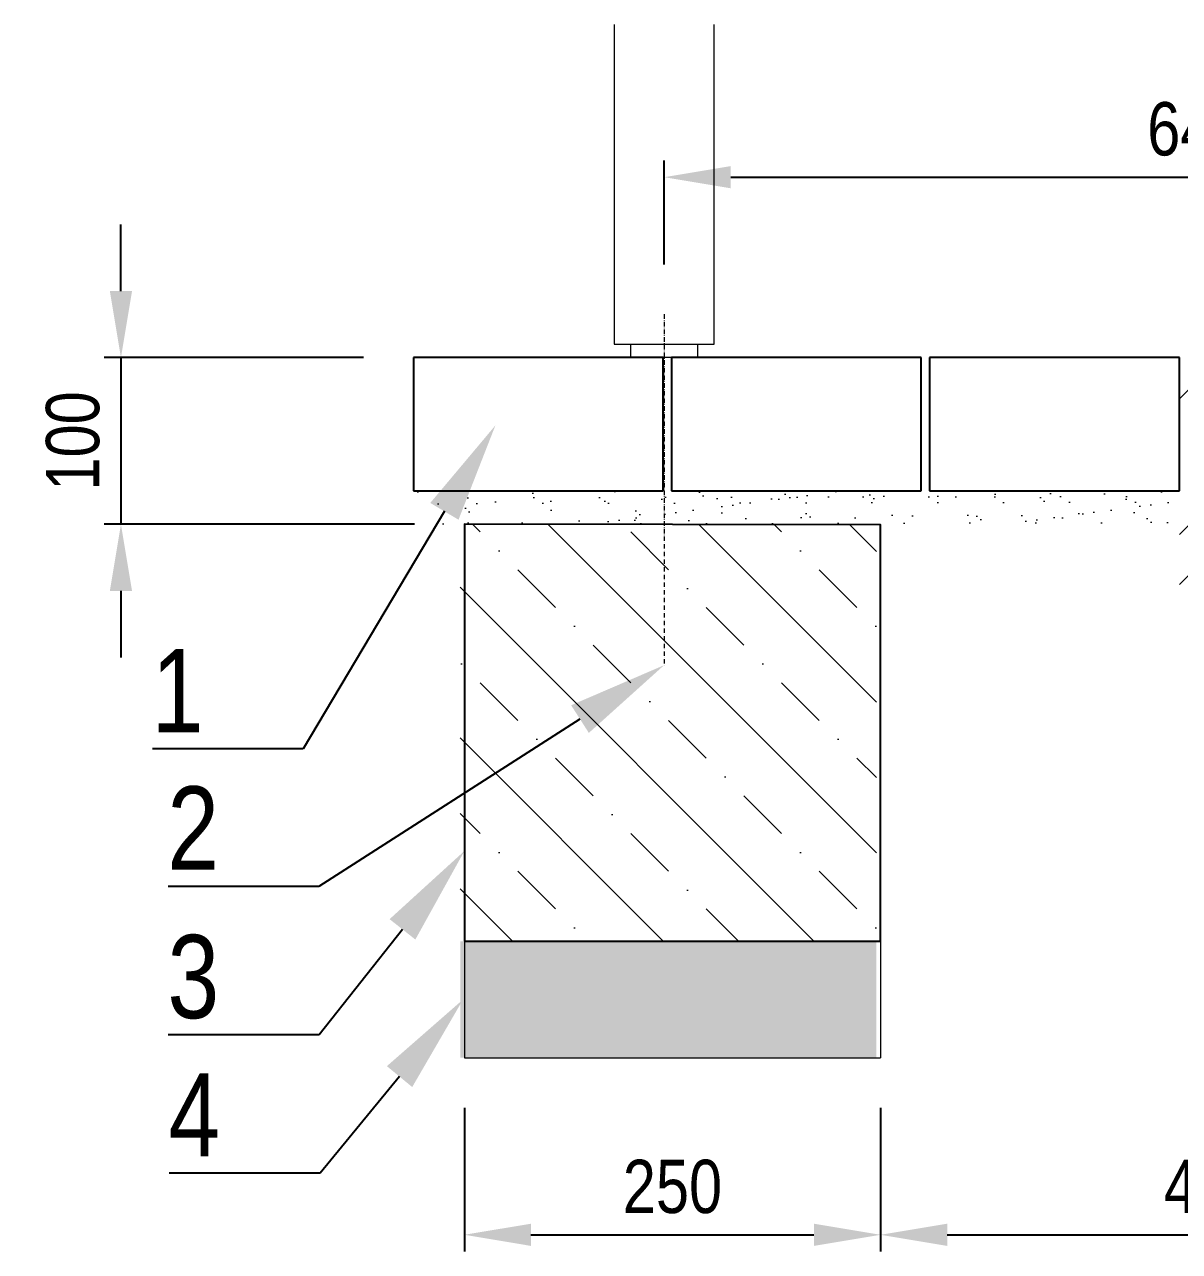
# Model space of a CAD drawing. Header units: millimetres. Extents: x 5064 to 11004, y 3085 to 7285.
# Drawn here: x 7055 to 7748, y 5074 to 5810 of the extents above; entities that cross this region are included whole.
import ezdxf
from ezdxf import colors
from ezdxf.entities.mleader import LeaderData, LeaderLine
from ezdxf.math import Vec2, Vec3

# ---------------------------------------------------------------- set-up
doc = ezdxf.new("R2010")
doc.units = ezdxf.units.MM
doc.header["$LTSCALE"] = 0.3
doc.linetypes.add('DashDot', pattern=[15, 9, -3, 0, -3])
doc.layers.add('SRAFY', color=251, linetype='Continuous', lineweight=13)
doc.styles.add('SEACAD_Arial', font='arial.ttf', dxfattribs={"width": 0.8})
doc.dimstyles.new('ISO-25', dxfattribs={"dimtxt": 1.6, "dimasz": 2, "dimexe": 0.5, "dimexo": 1.5, "dimtad": 1, "dimdec": 0, "dimtxsty": 'SEACAD_Arial', "dimcen": 2, "dimadec": 0, "dimazin": 0, "dimtfac": 1, "dimtdec": 0, "dimtmove": 0, "dimatfit": 3, "dimfxl": 1, "dimarcsym": 0})

# ---------------------------------------------------------------- blocks, each defined once
blk = doc.blocks.new('*D139')
at = {"color": 0, "lineweight": -2, "transparency": 16777216}
for p, q in [((7438.72, 5666.47), (7438.72, 5728.79)), ((8078.72, 5666.44), (8078.72, 5728.79)), ((7478.72, 5718.79), (8038.72, 5718.79))]:
    blk.add_line(p, q, dxfattribs=at)
at = {"color": 0, "transparency": 16777216}
for points in [[(7478.72, 5725.46), (7478.72, 5712.13), (7438.72, 5718.79)], [(8038.72, 5725.46), (8038.72, 5712.13), (8078.72, 5718.79)]]:
    blk.add_solid(points, dxfattribs=at)
at = {"layer": 'Defpoints', "color": 0, "transparency": 16777216}
for p in [(8078.72, 5718.79), (7438.72, 5636.47), (8078.72, 5636.44)]:
    blk.add_point(p, dxfattribs=at)
at = {"color": 0, "transparency": 16777216, "insert": (7758.72, 5747.63), "char_height": 32, "attachment_point": 5, "style": 'SEACAD_Arial'}
blk.add_mtext('640', dxfattribs=at)
blk = doc.blocks.new('*D141')
at = {"color": 0, "lineweight": -2, "transparency": 16777216}
for p, q in [((7318.74, 5160.12), (7318.74, 5073.82)), ((7568.74, 5160.12), (7568.74, 5073.82)), ((7358.74, 5083.82), (7528.74, 5083.82))]:
    blk.add_line(p, q, dxfattribs=at)
at = {"color": 0, "transparency": 16777216}
for points in [[(7358.74, 5090.48), (7358.74, 5077.15), (7318.74, 5083.82)], [(7528.74, 5090.48), (7528.74, 5077.15), (7568.74, 5083.82)]]:
    blk.add_solid(points, dxfattribs=at)
at = {"layer": 'Defpoints', "color": 0, "transparency": 16777216}
for p in [(7318.74, 5190.12), (7568.74, 5190.12), (7568.74, 5083.82)]:
    blk.add_point(p, dxfattribs=at)
at = {"color": 0, "transparency": 16777216, "insert": (7443.74, 5112.65), "char_height": 32, "attachment_point": 5, "style": 'SEACAD_Arial'}
blk.add_mtext('250', dxfattribs=at)
blk = doc.blocks.new('*D143')
at = {"color": 0, "lineweight": -2, "transparency": 16777216}
for p, q in [((7968.74, 5210.88), (7968.74, 5073.82)), ((7568.74, 5160.12), (7568.74, 5073.82)), ((7608.74, 5083.82), (7928.74, 5083.82))]:
    blk.add_line(p, q, dxfattribs=at)
at = {"color": 0, "transparency": 16777216}
for points in [[(7608.74, 5090.48), (7608.74, 5077.15), (7568.74, 5083.82)], [(7928.74, 5090.48), (7928.74, 5077.15), (7968.74, 5083.82)]]:
    blk.add_solid(points, dxfattribs=at)
at = {"layer": 'Defpoints', "color": 0, "transparency": 16777216}
for p in [(7968.74, 5240.88), (7568.74, 5190.12), (7968.74, 5083.82)]:
    blk.add_point(p, dxfattribs=at)
at = {"color": 0, "transparency": 16777216, "insert": (7768.74, 5112.65), "char_height": 32, "attachment_point": 5, "style": 'SEACAD_Arial'}
blk.add_mtext('400', dxfattribs=at)
blk = doc.blocks.new('*D159')
at = {"color": 0, "lineweight": -2, "transparency": 16777216}
for p, q in [((7112.48, 5650.45), (7112.48, 5690.45)), ((7258.21, 5610.45), (7102.48, 5610.45)), ((7112.48, 5610.45), (7112.48, 5510.45)), ((7288.74, 5510.45), (7102.48, 5510.45)), ((7112.48, 5470.45), (7112.48, 5430.45))]:
    blk.add_line(p, q, dxfattribs=at)
at = {"color": 0, "transparency": 16777216}
for points in [[(7105.81, 5650.45), (7119.14, 5650.45), (7112.48, 5610.45)], [(7105.81, 5470.45), (7119.14, 5470.45), (7112.48, 5510.45)]]:
    blk.add_solid(points, dxfattribs=at)
at = {"layer": 'Defpoints', "color": 0, "transparency": 16777216}
for p in [(7288.21, 5610.45), (7112.48, 5510.45), (7318.74, 5510.45)]:
    blk.add_point(p, dxfattribs=at)
at = {"color": 0, "transparency": 16777216, "insert": (7083.64, 5560.45), "char_height": 32, "attachment_point": 5, "rotation": 90, "style": 'SEACAD_Arial'}
blk.add_mtext('100', dxfattribs=at)

msp = doc.modelspace()

# ---------------------------------------------------------------- hatches: boundary and pattern name
at = {"layer": 'SRAFY'}
h = msp.add_hatch(dxfattribs=at)
h.set_pattern_fill('GOST_GROUND', color=256, scale=10)
h.set_pattern_definition([(45, (-147.24, 295.79), (141.4214, -9e-15), [200]), (45, (-117.24, 295.79), (141.4214, -9e-15), [200]), (45, (-87.24, 295.79), (141.4214, -9e-15), [200])])
h.paths.add_polyline_path([(7968.71, 5465.16), (7748.21, 5465.3), (7748.21, 5610.44), (8243.2, 5610.44), (8243.2, 5463.03), (8218.74, 5463.03), (8218.74, 5560.87), (7968.71, 5560.87)])
h = msp.add_hatch(dxfattribs=at)
h.set_pattern_fill('AR-SAND', color=256, scale=0.5)
h.set_pattern_definition([(37.5, (752.765, 295.79), (-0.800016, 24.47066), [0, -19.304, 0, -21.59, 0, -20.6375]), (7.5, (752.765, 295.79), (22.47616, 35.84126), [0, -10.414, 0, -17.399, 0, -6.6675]), (327.5, (737.144, 295.79), (39.54962, 0.07186), [0, -6.35, 0, -22.86, 0, -29.845]), (317.5, (737.144, 295.79), (38.17782, 11.14647), [0, -3.175, 0, -14.986, 0, -17.145])])
h.paths.add_polyline_path([(7288.21, 5530.45), (7288.21, 5510.49), (7318.74, 5510.45), (7438.72, 5510.28), (7438.72, 5530.45)])
h.paths.add_polyline_path([(7748.05, 5510.1), (7748.05, 5530.45), (7438.72, 5530.45), (7438.72, 5510.28), (7568.72, 5510.1)])
h = msp.add_hatch(dxfattribs=at)
h.set_pattern_fill('BETON-PROSTY', color=256, scale=0.8, angle=90)
h.set_pattern_definition([(135, (743.68, 731.35), (-45.25483, -45.25483), []), (135, (743.68, 776.605), (-67.88225, -22.6274), [32, -16, 0, -16])])
h.paths.add_polyline_path([(6987.67, 5385.11), (6987.65, 5510.1), (6187.65, 5510.1), (6187.65, 5240.45), (6187.66, 5260.11), (6987.69, 5260.13)])
h.paths.add_polyline_path([(7566.22, 5390.45), (7566.22, 5510.1), (7316.22, 5510.1), (7316.22, 5260.11), (7566.21, 5260.11)])
h = msp.add_hatch(dxfattribs=at)
h.set_pattern_fill('AR-SAND', color=256, scale=0.5)
h.set_pattern_definition([(37.5, (743.677, 731.35), (-0.800016, 24.47066), [0, -19.304, 0, -21.59, 0, -20.6375]), (7.5, (743.677, 731.35), (22.47616, 35.84126), [0, -10.414, 0, -17.399, 0, -6.6675]), (327.5, (728.056, 731.35), (39.54962, 0.07186), [0, -6.35, 0, -22.86, 0, -29.845]), (317.5, (728.056, 731.35), (38.17782, 11.14647), [0, -3.175, 0, -14.986, 0, -17.145])])
h.paths.add_polyline_path([(6987.72, 5190.12), (6987.72, 5260.11), (6187.69, 5260.11), (6187.68, 5190.12)])
h.paths.add_polyline_path([(7566.23, 5190.12), (7566.24, 5260.1), (7537.47, 5260.11), (7316.24, 5260.11), (7316.24, 5190.12)])

# ---------------------------------------------------------------- linework, layer by layer
at = {"lineweight": 15}
for p, q in [((7408.72, 5810.45), (7408.72, 5618.45)), ((7468.72, 5618.45), (7468.72, 5810.45)), ((7408.72, 5618.45), (7468.72, 5618.45))]:
    msp.add_line(p, q, dxfattribs=at)
at = {"linetype": 'DashDot', "lineweight": 9}
msp.add_line((7438.72, 5636.47), (7438.72, 5425.81), dxfattribs=at)
at = {"color": 7, "linetype": 'Continuous'}
for p, q in [((7438.21, 5610.45), (7288.21, 5610.45)), ((7288.21, 5610.45), (7288.21, 5530.45)), ((7438.21, 5530.45), (7438.21, 5610.45)), ((7593.21, 5610.45), (7443.21, 5610.45)), ((7443.21, 5610.45), (7443.21, 5530.45)), ((7593.21, 5530.45), (7593.21, 5610.45)), ((7748.21, 5610.45), (7598.21, 5610.45)), ((7598.21, 5610.45), (7598.21, 5530.45)), ((7748.21, 5530.45), (7748.21, 5610.45)), ((7288.21, 5530.45), (7438.21, 5530.45)), ((7443.21, 5530.45), (7593.21, 5530.45)), ((7598.21, 5530.45), (7748.21, 5530.45))]:
    msp.add_line(p, q, dxfattribs=at)
at = {"lineweight": 15}
msp.add_lwpolyline([(7418.72, 5618.45), (7458.72, 5618.45), (7458.72, 5610.45), (7418.72, 5610.45)], close=True, dxfattribs=at)
msp.add_lwpolyline([(7318.74, 5260.11), (7568.75, 5260.11), (7568.72, 5510.1), (7318.74, 5510.45)], close=True)
at = {"color": 7, "linetype": 'Continuous'}
for centre in [(7438.72, 5610.47), (7568.74, 5260.11)]:
    msp.add_circle(centre, 0.01, dxfattribs=at)
at = {"layer": 'SRAFY'}
for p, q in [((7318.74, 5260.11), (7318.74, 5190.12)), ((7568.73, 5260.11), (7568.73, 5190.12)), ((7318.74, 5190.12), (7568.73, 5190.12))]:
    msp.add_line(p, q, dxfattribs=at)

# ---------------------------------------------------------------- dimensions: what is measured, and where the dimension line sits
for base, p1, p2, override, picture, middle in [((8078.72, 5718.79), (7438.72, 5636.47), (8078.72, 5636.44), {"dimscale": 0}, '*D139', (7758.72, 5747.63)), ((7968.74, 5083.82), (7568.74, 5190.12), (7968.74, 5240.88), {"dimscale": 0, "dimtix": 0, "dimtofl": 1, "dimtmove": 0, "dimatfit": 3}, '*D143', (7768.74, 5112.65)), ((7568.74, 5083.82), (7318.74, 5190.12), (7568.74, 5190.12), {"dimscale": 0, "dimtix": 0, "dimtofl": 1, "dimtmove": 0, "dimatfit": 3}, '*D141', (7443.74, 5112.65))]:
    dim = msp.add_linear_dim(base=base, p1=p1, p2=p2, dimstyle='ISO-25', override=override)
    dim.commit()
    dim.dimension.update_dxf_attribs({"geometry": picture, "text_midpoint": middle})
dim = msp.add_linear_dim(base=(7112.48, 5510.45), p1=(7288.21, 5610.45), p2=(7318.74, 5510.45), angle=90, dimstyle='ISO-25')
dim.commit()
dim.dimension.update_dxf_attribs({"geometry": '*D159', "text_midpoint": (7112.48, 5560.45), "dimtype": 160})

# ---------------------------------------------------------------- leaders
ml = msp.add_multileader_mtext('Standard')
ml.set_content('1', color=256, style='SEACAD_Arial')
ml.set_leader_properties()
ml.build(insert=Vec2(0, 0))
ml.multileader.update_dxf_attribs({"text_right_attachment_type": 6, "dogleg_length": 2, "arrow_head_size": 60, "scale": 20})
ctx = ml.context
ctx.base_point, ctx.scale, ctx.char_height, ctx.arrow_head_size, ctx.landing_gap_size, ctx.plane_origin = Vec3(7127.29, 5410.53), 20, 50, 60, 20, Vec3(7518.21, 5610.45)
ctx.right_attachment, ctx.text_align_type = 6, 2
notes = []
notes.append((ctx, [(1, (1, 1, 0), (7222.02, 5375.53), (-1, 0), 40, [(0, [(7337.39, 5569.77)], 0, [])])]))
ctx.mtext.insert, ctx.mtext.alignment, ctx.mtext.flow_direction = Vec3(7162.02, 5435.53), 3, 5
ml = msp.add_multileader_mtext('Standard')
ml.set_content('2', color=256, style='SEACAD_Arial')
ml.set_leader_properties()
ml.build(insert=Vec2(0, 0))
ml.multileader.update_dxf_attribs({"text_right_attachment_type": 6, "dogleg_length": 2, "arrow_head_size": 60, "scale": 20})
ctx = ml.context
ctx.base_point, ctx.scale, ctx.char_height, ctx.arrow_head_size, ctx.landing_gap_size, ctx.plane_origin = Vec3(7124.92, 5328.03), 20, 50, 60, 20, Vec3(7438.72, 5425.81)
ctx.right_attachment, ctx.text_align_type = 6, 2
notes.append((ctx, [(1, (1, 1, 0), (7231.41, 5293.03), (-1, 0), 40, [(0, [(7438.72, 5425.81)], 0, [])])]))
ctx.mtext.insert, ctx.mtext.alignment, ctx.mtext.flow_direction = Vec3(7171.41, 5353.03), 3, 5
ml = msp.add_multileader_mtext('Standard')
ml.set_content('3', color=256, style='SEACAD_Arial')
ml.set_leader_properties()
ml.build(insert=Vec2(0, 0))
ml.multileader.update_dxf_attribs({"text_right_attachment_type": 6, "dogleg_length": 2, "arrow_head_size": 60, "scale": 20})
ctx = ml.context
ctx.base_point, ctx.scale, ctx.char_height, ctx.arrow_head_size, ctx.landing_gap_size, ctx.plane_origin = Vec3(7125.31, 5238.43), 20, 50, 60, 20, Vec3(7437.68, 5212.97)
ctx.right_attachment, ctx.text_align_type = 6, 2
notes.append((ctx, [(1, (1, 1, 0), (7231.5, 5203.87), (-1, 0), 40, [(0, [(7318.79, 5314.28)], 0, [])])]))
ctx.mtext.insert, ctx.mtext.alignment, ctx.mtext.flow_direction = Vec3(7171.5, 5263.87), 3, 5
ml = msp.add_multileader_mtext('Standard')
ml.set_content('4', color=256, style='SEACAD_Arial')
ml.set_leader_properties()
ml.build(insert=Vec2(0, 0))
ml.multileader.update_dxf_attribs({"text_right_attachment_type": 6, "dogleg_length": 2, "arrow_head_size": 60, "scale": 20})
ctx = ml.context
ctx.base_point, ctx.scale, ctx.char_height, ctx.arrow_head_size, ctx.landing_gap_size, ctx.plane_origin = Vec3(7124.4, 5155.84), 20, 50, 60, 20, Vec3(7358.6, 5266.22)
ctx.right_attachment, ctx.text_align_type = 6, 2
notes.append((ctx, [(1, (1, 1, 0), (7232.06, 5120.84), (-1, 0), 40, [(0, [(7317.97, 5225.11)], 0, [])])]))
ctx.mtext.insert, ctx.mtext.alignment, ctx.mtext.flow_direction = Vec3(7172.06, 5180.84), 3, 5
for ctx, leaders in notes:
    for number, flags, end, landing, length, lines in leaders:
        leader = LeaderData()
        leader.index, (leader.has_last_leader_line, leader.has_dogleg_vector, leader.attachment_direction) = number, flags
        leader.last_leader_point, leader.dogleg_vector, leader.dogleg_length = Vec3(end), Vec3(landing), length
        for number, points, colour, breaks in lines:
            line = LeaderLine()
            line.index, line.vertices, line.color, line.breaks = number, Vec3.list(points), colors.encode_raw_color(colour), breaks
            leader.lines.append(line)
        ctx.leaders.append(leader)

doc.saveas('drawing.dxf')
